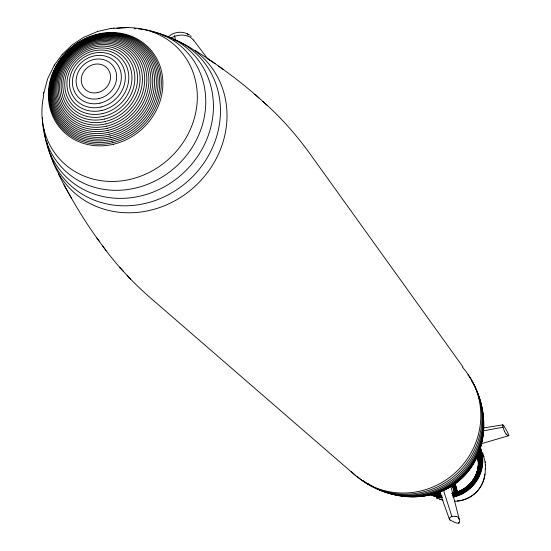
<?xml version="1.0" encoding="UTF-8"?>
<svg xmlns="http://www.w3.org/2000/svg" width="551" height="551" viewBox="0 0 551 551"><rect width="100%" height="100%" fill="white"/><g stroke="black" fill="none" stroke-linecap="round" stroke-linejoin="round"><path stroke-width="0.83" d="M477.634 456.648L476.002 457.344M477.703 456.063L477.655 456.503L476.036 456.979M43.226 95.268L47.648 78.745L54.356 65.108M43.66 92.981L43.791 92.527M449.368 518.264L450.628 517.093A3.464 0.682 -14.7 0 1 451.538 516.714L452.337 516.48A3.464 0.682 -14.7 0 1 453.439 516.28L455.98 516.356M450.105 520.048C453.335 521.604 461.325 526.728 459.183 519.18L450.849 486.216M62.311 54.301L72.202 44.886L83.497 37.427L97.692 31.441M54.218 65.293L62.435 54.17M168.895 36.352C174.44 31.545 183.18 30.787 189.282 34.988L187.264 33.825M171.134 37.888C176.079 35.174 182.422 34.148 187.836 36.097M506.1 434.071C512.499 439.829 505.129 428.099 503.848 425.916M453.032 484.735L455.174 492.842L453.287 484.653M481.209 443.755L509.09 435.6M475.988 457.661L477.614 457.185M475.382 458.728L477.834 458.012M452.798 484.811L455.174 492.842M110.923 28.438L128.417 27.557M97.369 31.517L111.364 28.342M482.848 430.937L502.939 427.218L504.489 431.35M483.22 427.975L502.732 424.862L502.939 427.218M113.547 28.067L113.988 28.053M437.026 498.173L436.378 497.925L443.142 500.177M440.759 499.55L441.399 499.723M439.512 499.103L440.132 499.337M195.24 50.499C217.604 64.66 239.093 80.322 258.915 97.885M210.33 60.362L215.117 63.758M218.465 66.086L223.355 69.557M355.181 475.272L152.579 299.723C134.017 283.834 117.108 265.913 102.761 246.118M190.26 35.705L191.156 36.483M262.861 101.467C281.279 117.528 297.402 136.138 311.57 156.016L462.957 366.897M254.831 94.262L266.994 105.131M193.373 39.92L207.954 59.129M127.095 275.245L130.628 279.088M119.601 267.159L123.128 271.002M458.411 517.658L459.183 519.18M58.427 174.061C70.438 197.616 83.938 220.49 99.635 241.786M96.404 237.391L106.033 250.567M63.957 184.792L71.713 198.635M477.683 457.578L477.683 457.578A28.859 28.101 -43.2 0 1 478.605 463.577M440.49 494.213L449.361 519.021M482.676 452.722L485.094 461.731L485.631 469.328M483.723 455.932L483.936 456.572M443.424 490.156L451.923 516.576M477.455 456.862L477.476 456.937A29.21 28.438 -43.2 0 1 477.097 473.185M454.864 482.628L457.488 492.422M455.002 483.33L457.399 492.27M454.864 483.289L457.254 492.208M454.665 483.282L457.055 492.195M454.541 483.303L456.931 492.222M454.389 483.344L456.779 492.263M454.196 483.399L456.586 492.318M454.176 484.295L456.352 492.415M454.024 484.363L456.2 492.477M453.845 484.439L455.794 492.635L453.611 484.536M453.439 484.598L455.608 492.704M452.681 484.839L454.844 492.925M452.495 484.873L454.727 492.945M452.392 484.887L454.582 492.966M452.281 484.901L454.506 492.966M458.714 522.424L458.983 523.45M174.44 35.45L175.638 40.333M485.094 461.731L485.169 462.365M485.472 464.961L485.541 465.561M188.036 36.008A51.567 21.103 -13.1 0 1 193.249 39.954M116.84 28.294A81.052 73.393 -42.1 0 1 197.237 100.571A81.052 73.393 -42.1 0 1 109.553 181.424A81.052 73.393 -42.1 0 1 43.667 95.764M138.418 28.914A85.116 77.154 -42.1 0 1 205.22 111.082A85.116 77.154 -42.1 0 1 119.36 190.267A85.116 77.154 -42.1 0 1 42.51 117.356M134.334 28.7A85.116 77.154 -42.1 0 1 135.966 28.762M152.551 31.917A88.394 80.205 -42.1 0 1 212.555 118.334A88.394 80.205 -42.1 0 1 128.535 197.995A88.394 80.205 -42.1 0 1 44.652 134.224M44.321 131.73A88.394 80.205 -42.1 0 1 44.073 129.223M162.683 35.333A91.094 82.74 -42.1 0 1 219.146 125.952A91.094 82.74 -42.1 0 1 132.977 205.427A91.094 82.74 -42.1 0 1 46.876 142.151M173.517 39.713A93.367 84.888 -42.1 0 1 195.577 185.783A93.367 84.888 -42.1 0 1 50.664 154.617M462.503 367.297A76.21 73.524 -42.8 0 1 456.083 471.945A76.21 73.524 -42.8 0 1 351.194 471.374M467.93 374.749A75.57 72.932 -42.8 0 1 456.786 473.867A75.57 72.932 -42.8 0 1 357.103 476.353M471.828 381.333A74.722 72.147 -42.8 0 1 457.626 475.355A74.722 72.147 -42.8 0 1 362.737 480.369M476.291 390.404A73.662 71.141 -42.8 0 1 456.944 477.862A73.662 71.141 -42.8 0 1 367.786 483.365M478.482 396.61A72.367 69.915 -42.8 0 1 460.657 476.098A72.367 69.915 -42.8 0 1 380.307 489.97M481.36 406.776A70.831 68.462 -42.8 0 1 460.023 477.965A70.831 68.462 -42.8 0 1 387.16 492.312M482.945 416.935A69.068 66.781 -42.8 0 1 483.158 418.533M483.475 421.756A69.068 66.781 -42.8 0 1 401.066 495.714M483.289 427.652A67.084 64.88 -42.8 0 1 407.761 496.237M482.063 439.409A64.894 62.78 -42.9 0 1 421.116 496.058M480.004 447.412A62.504 60.493 -42.9 0 1 433.582 493.675M476.03 457.612A59.942 58.027 -42.9 0 1 437.487 492.133M479.728 448.81A36.345 35.36 -43.1 0 1 452.805 495.597M441.93 496.451A36.345 35.36 -43.1 0 1 431.991 494.24M479.893 447.991A36.703 35.712 -43.1 0 1 452.977 496.052M441.351 496.857A36.703 35.712 -43.1 0 1 431.956 494.681M480.004 448.032A36.772 35.774 -43.1 0 1 453.046 496.175M441.399 496.981A36.772 35.774 -43.1 0 1 431.984 494.805M480.217 448.156A36.848 35.849 -43.1 0 1 453.204 496.403M441.523 497.209A36.848 35.849 -43.1 0 1 430.503 494.378M480.52 448.431A36.883 35.891 -43.1 0 1 453.48 496.733M442.439 497.594A36.883 35.891 -43.1 0 1 430.758 494.708M480.155 447.13A36.862 35.87 -43.2 0 1 453.101 497.147M442.06 497.808A36.862 35.87 -43.2 0 1 430.248 494.626M485.224 469.101A30.333 29.575 -43.3 0 1 454.43 501.272M484.804 474.067A29.306 28.576 -43.3 0 1 457.22 500.935M477.875 457.571A28.397 27.66 -43.2 0 1 478.571 460.133M439.98 492.808A28.397 27.66 -43.2 0 1 438.761 492.277M477.538 456.944A28.59 27.846 -43.2 0 1 478.605 461.49M478.509 467.647A28.859 28.101 -43.2 0 1 478.351 468.997M440.655 492.794A28.859 28.101 -43.2 0 1 438.141 491.836A28.59 27.846 -43.2 0 0 440.001 492.67A29.651 28.866 -43.2 0 1 438.052 491.94M440.676 492.759A29.21 28.438 -43.2 0 1 438.734 492.098M477.373 456.221A29.651 28.866 -43.2 0 1 475.43 476.663M474.087 479.15A29.651 28.866 -43.2 0 1 469.259 485.231M467.145 487.112A29.651 28.866 -43.2 0 1 464.266 489.171M458.57 491.981A29.651 28.866 -43.2 0 1 452.44 493.524M477.524 456.187A30.167 29.368 -43.2 0 1 451.978 493.462M440.704 492.904A30.167 29.368 -43.2 0 1 437.997 492.098M477.414 454.768A30.773 29.954 -43.2 0 1 452.247 493.379M440.724 493.083A30.773 29.954 -43.2 0 1 438.637 492.539M477.559 454.01A31.469 30.629 -43.2 0 1 451.827 493.489M440.042 493.186A31.469 30.629 -43.2 0 1 437.907 492.628M477.993 453.948A32.268 31.4 -43.2 0 1 452.922 493.42M440.821 493.682A32.268 31.4 -43.2 0 1 437.15 492.821M478.178 452.399A33.191 32.302 -43.2 0 1 452.578 493.758M440.903 494.151A33.191 32.302 -43.2 0 1 436.351 493.145M478.633 452.729A33.728 32.812 -43.2 0 1 452.419 493.992M440.552 494.392A33.728 32.812 -43.2 0 1 435.931 493.372M478.75 451.524A34.32 33.397 -43.1 0 1 452.281 494.295M440.201 494.702A34.32 33.397 -43.1 0 1 435.497 493.662M479.184 451.049A35.037 34.086 -43.1 0 1 452.97 494.529M441.461 495.328A35.037 34.086 -43.1 0 1 433.472 493.558M479.494 450.787A35.484 34.527 -43.1 0 1 452.943 494.832M441.282 495.638A35.484 34.527 -43.1 0 1 433.189 493.841M479.659 450.677A35.712 34.741 -43.1 0 1 452.943 494.998M441.213 495.81A35.712 34.741 -43.1 0 1 433.065 493.999M479.763 450.615A35.843 34.871 -43.1 0 1 452.943 495.101M442.012 495.99A35.843 34.871 -43.1 0 1 432.996 494.102M450.153 520.034A40.402 7.934 -14.9 0 1 449.285 518.284M456.056 516.328A40.195 7.872 -14.6 0 1 458.37 517.664M506.093 434.03A39.975 3.313 73.4 0 1 504.509 431.426M502.677 424.787A40.43 3.368 73.5 0 1 503.862 425.964M209.511 60.169L208.76 58.964L209.518 60.176M97.741 92.582A15.297 13.775 -42.1 0 0 107.528 68.565A15.297 13.775 -42.1 0 0 82.388 74.309A15.297 13.775 -42.1 0 0 97.741 92.582M98.973 98.553A21.186 19.085 -42.1 0 0 112.5 65.287A21.186 19.085 -42.1 0 0 77.677 73.262A21.186 19.085 -42.1 0 0 98.973 98.553M100.02 103.147A25.587 23.046 -42.1 0 0 116.33 62.966A25.587 23.046 -42.1 0 0 74.282 72.622A25.587 23.046 -42.1 0 0 100.02 103.147M100.978 107.025A29.21 26.317 -42.1 0 0 119.574 61.14A29.21 26.317 -42.1 0 0 71.568 72.188A29.21 26.317 -42.1 0 0 100.978 107.025M101.866 110.455A32.344 29.141 -42.1 0 0 122.439 59.639A32.344 29.141 -42.1 0 0 69.288 71.892A32.344 29.141 -42.1 0 0 101.866 110.455M102.72 113.554A35.126 31.655 -42.1 0 0 125.036 58.358A35.126 31.655 -42.1 0 0 67.312 71.685A35.126 31.655 -42.1 0 0 102.72 113.554M103.54 116.406A37.633 33.921 -42.1 0 0 127.426 57.256A37.633 33.921 -42.1 0 0 65.583 71.554A37.633 33.921 -42.1 0 0 103.54 116.406M104.325 119.057A39.934 35.994 -42.1 0 0 129.657 56.292A39.934 35.994 -42.1 0 0 64.033 71.478A39.934 35.994 -42.1 0 0 104.325 119.057M105.096 121.551A42.055 37.909 -42.1 0 0 131.744 55.437A42.055 37.909 -42.1 0 0 62.642 71.451A42.055 37.909 -42.1 0 0 105.096 121.551M105.847 123.899A44.025 39.693 -42.1 0 0 133.721 54.68A44.025 39.693 -42.1 0 0 61.375 71.465A44.025 39.693 -42.1 0 0 105.847 123.899M106.577 126.138A45.871 41.359 -42.1 0 0 135.608 54.005A45.871 41.359 -42.1 0 0 60.224 71.506A45.871 41.359 -42.1 0 0 106.577 126.138M107.293 128.266A47.606 42.93 -42.1 0 0 137.399 53.399A47.606 42.93 -42.1 0 0 59.164 71.582A47.606 42.93 -42.1 0 0 107.293 128.266M108.003 130.311A49.246 44.411 -42.1 0 0 139.121 52.862A49.246 44.411 -42.1 0 0 58.192 71.678A49.246 44.411 -42.1 0 0 108.003 130.311M108.699 132.274A50.795 45.816 -42.1 0 0 140.78 52.373A50.795 45.816 -42.1 0 0 57.297 71.795A50.795 45.816 -42.1 0 0 108.699 132.274M109.38 134.162A52.269 47.152 -42.1 0 0 142.372 51.939A52.269 47.152 -42.1 0 0 56.471 71.94A52.269 47.152 -42.1 0 0 109.38 134.162M110.055 135.98A53.674 48.419 -42.1 0 0 143.914 51.539A53.674 48.419 -42.1 0 0 55.706 72.098A53.674 48.419 -42.1 0 0 110.055 135.98M110.717 137.743A55.01 49.631 -42.1 0 0 145.402 51.195A55.01 49.631 -42.1 0 0 54.997 72.271A55.01 49.631 -42.1 0 0 110.717 137.743M111.371 139.451A56.292 50.795 -42.1 0 0 146.848 50.878A56.292 50.795 -42.1 0 0 54.335 72.457A56.292 50.795 -42.1 0 0 111.371 139.451M112.025 141.111A57.518 51.904 -42.1 0 0 148.247 50.602A57.518 51.904 -42.1 0 0 53.722 72.663A57.518 51.904 -42.1 0 0 112.025 141.111M112.666 142.716A58.688 52.972 -42.1 0 0 149.61 50.355A58.688 52.972 -42.1 0 0 53.158 72.877A58.688 52.972 -42.1 0 0 112.666 142.716M113.299 144.286A59.818 53.998 -42.1 0 0 150.94 50.134A59.818 53.998 -42.1 0 0 52.627 73.104A59.818 53.998 -42.1 0 0 113.299 144.286"/></g></svg>
